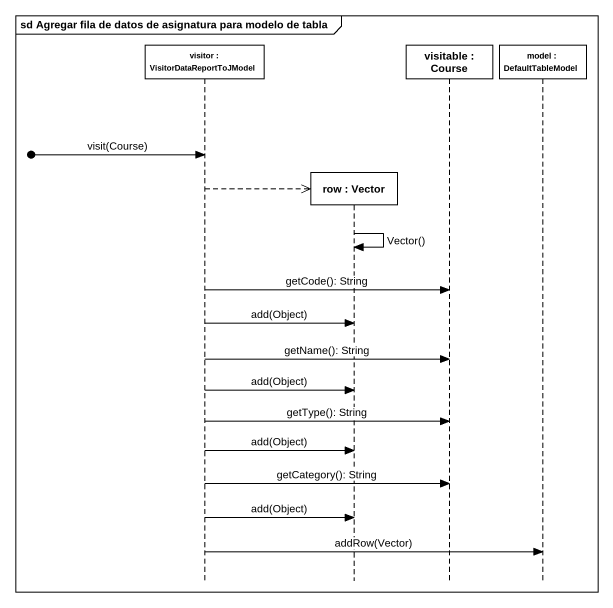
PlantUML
@startuml
mainframe sd Agregar fila de datos de asignatura para modelo de tabla
hide footbox
participant "visitor : VisitorDataReportToJModel" as visitor
participant "row : Vector" as row
participant "visitable : Course" as visitable
participant "model : DefaultTableModel" as model

[o-> visitor : visit(Course)
visitor -->> row **
row -> row : Vector()
visitor -> visitable : getCode(): String
visitor -> row : add(Object)
visitor -> visitable : getName(): String
visitor -> row : add(Object)
visitor -> visitable : getType(): String
visitor -> row : add(Object)
visitor -> visitable : getCategory(): String
visitor -> row : add(Object)
visitor -> model : addRow(Vector)
@enduml
